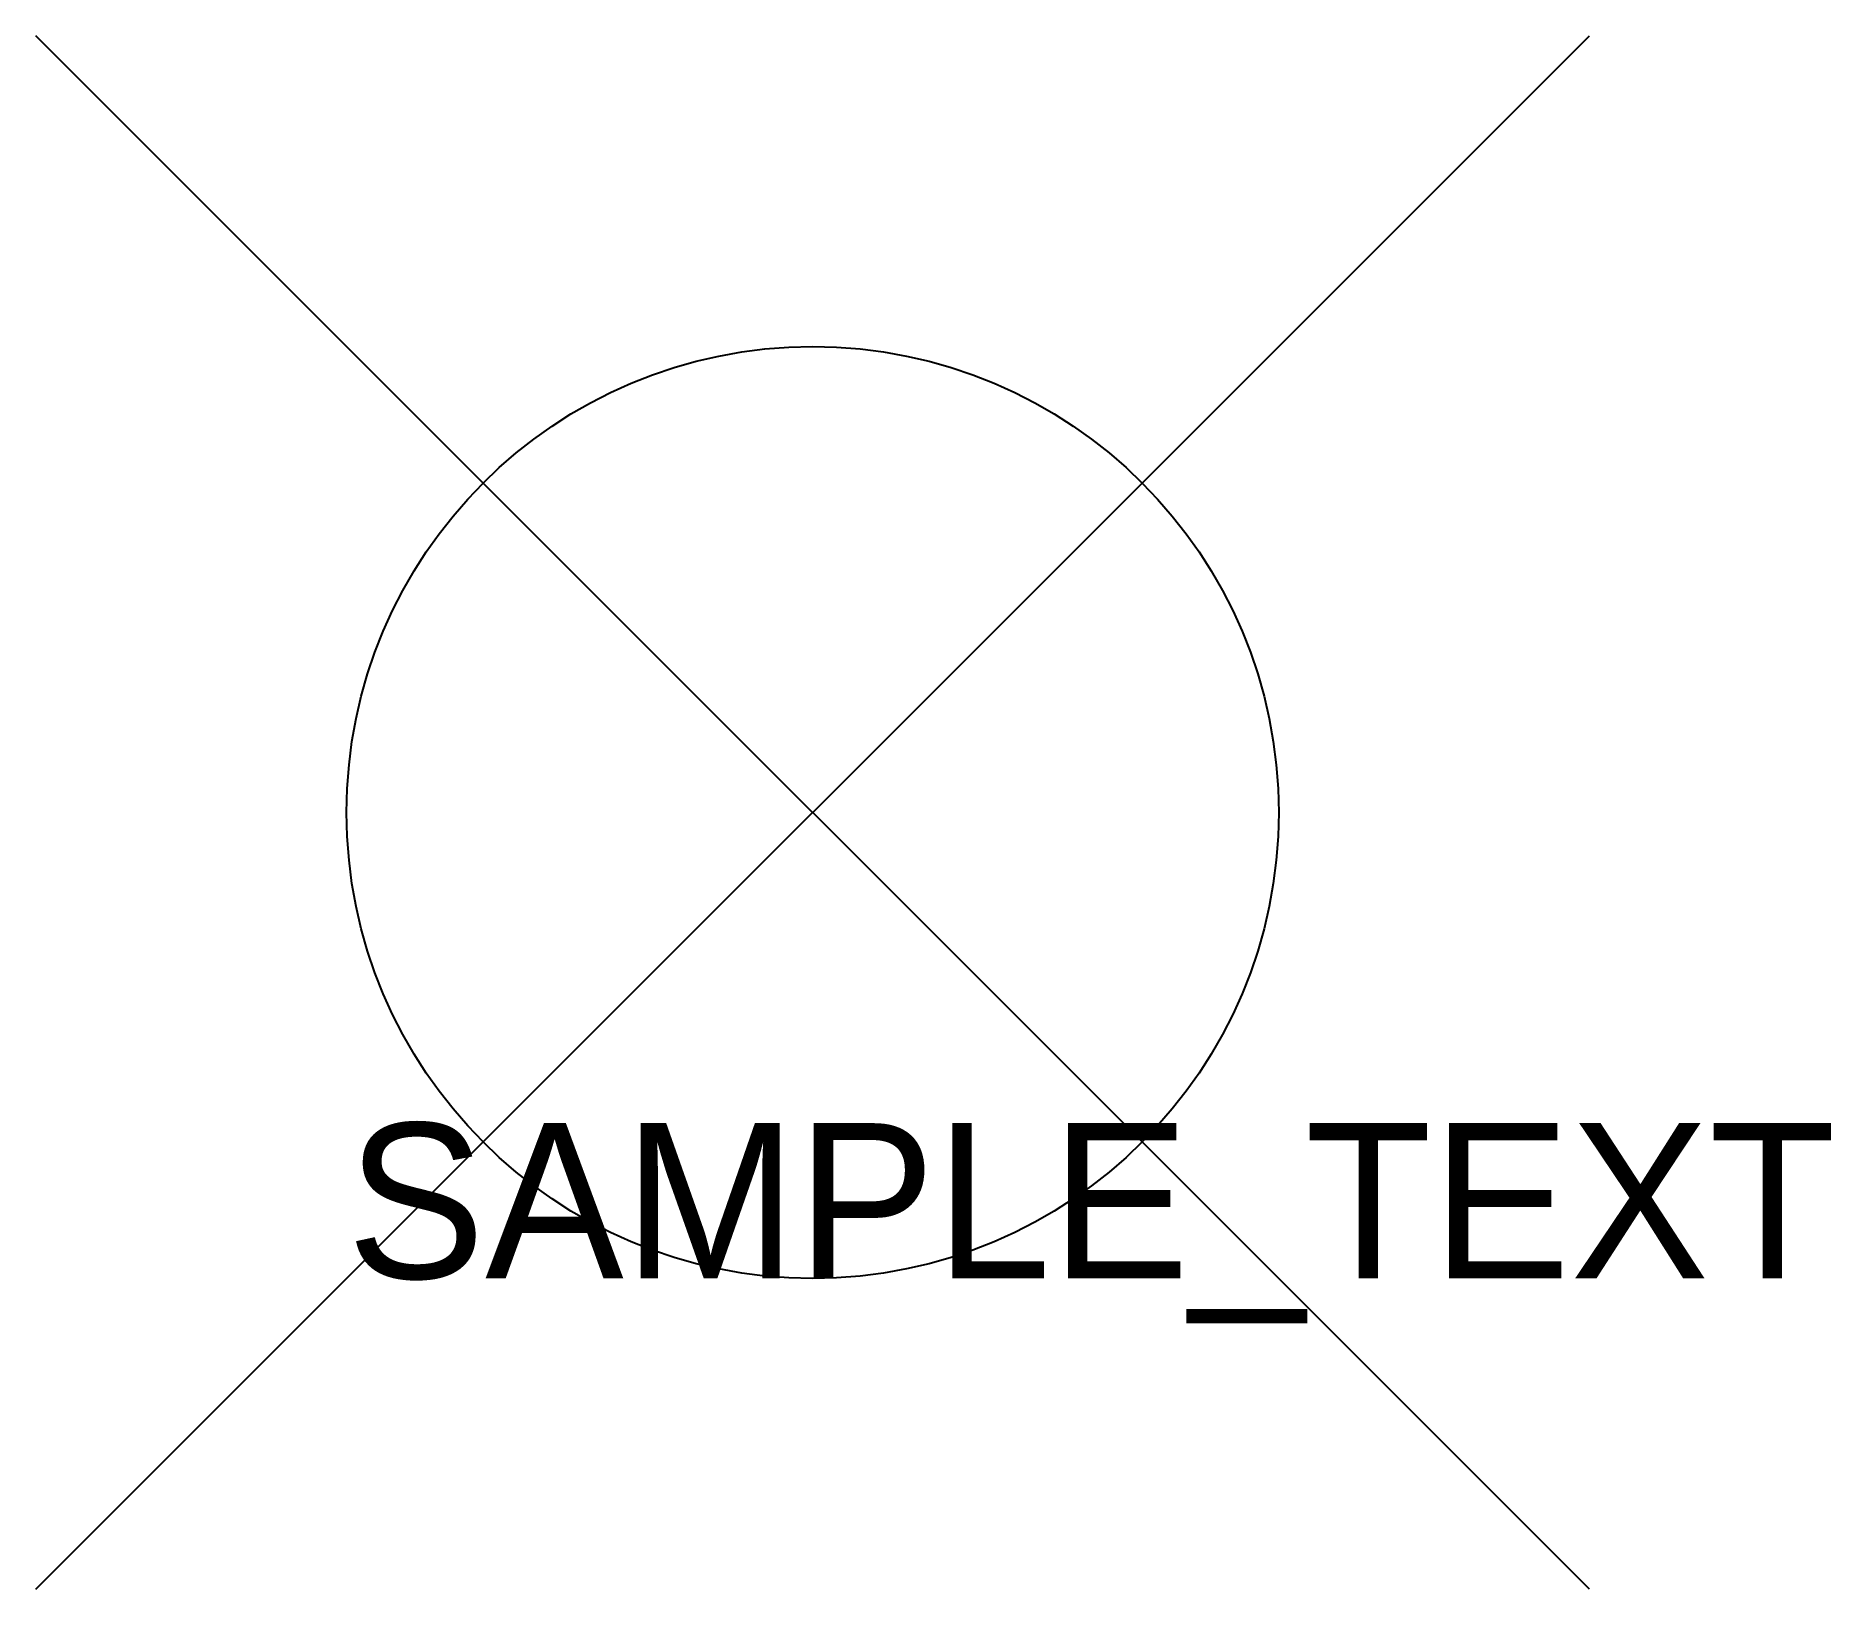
# Model space of a CAD drawing. Extents: x 0 to 57.8, y 0 to 50.
import ezdxf

# ---------------------------------------------------------------- set-up
doc = ezdxf.new("R2010")
doc.units = 0
doc.layers.get('0').update_dxf_attribs({"linetype": 'CONTINUOUS'})
doc.layers.add('TEXT_LAYER', color=1, linetype='CONTINUOUS')

msp = doc.modelspace()

# ---------------------------------------------------------------- linework, layer by layer
for p, q in [((0, 0), (50, 50)), ((50, 0), (0, 50))]:
    msp.add_line(p, q)
msp.add_circle((25, 25), 15)

# ---------------------------------------------------------------- texts
at = {"layer": 'TEXT_LAYER'}
msp.add_text('SAMPLE_TEXT', height=5, dxfattribs=at).set_placement((10, 10))

doc.saveas('drawing.dxf')
